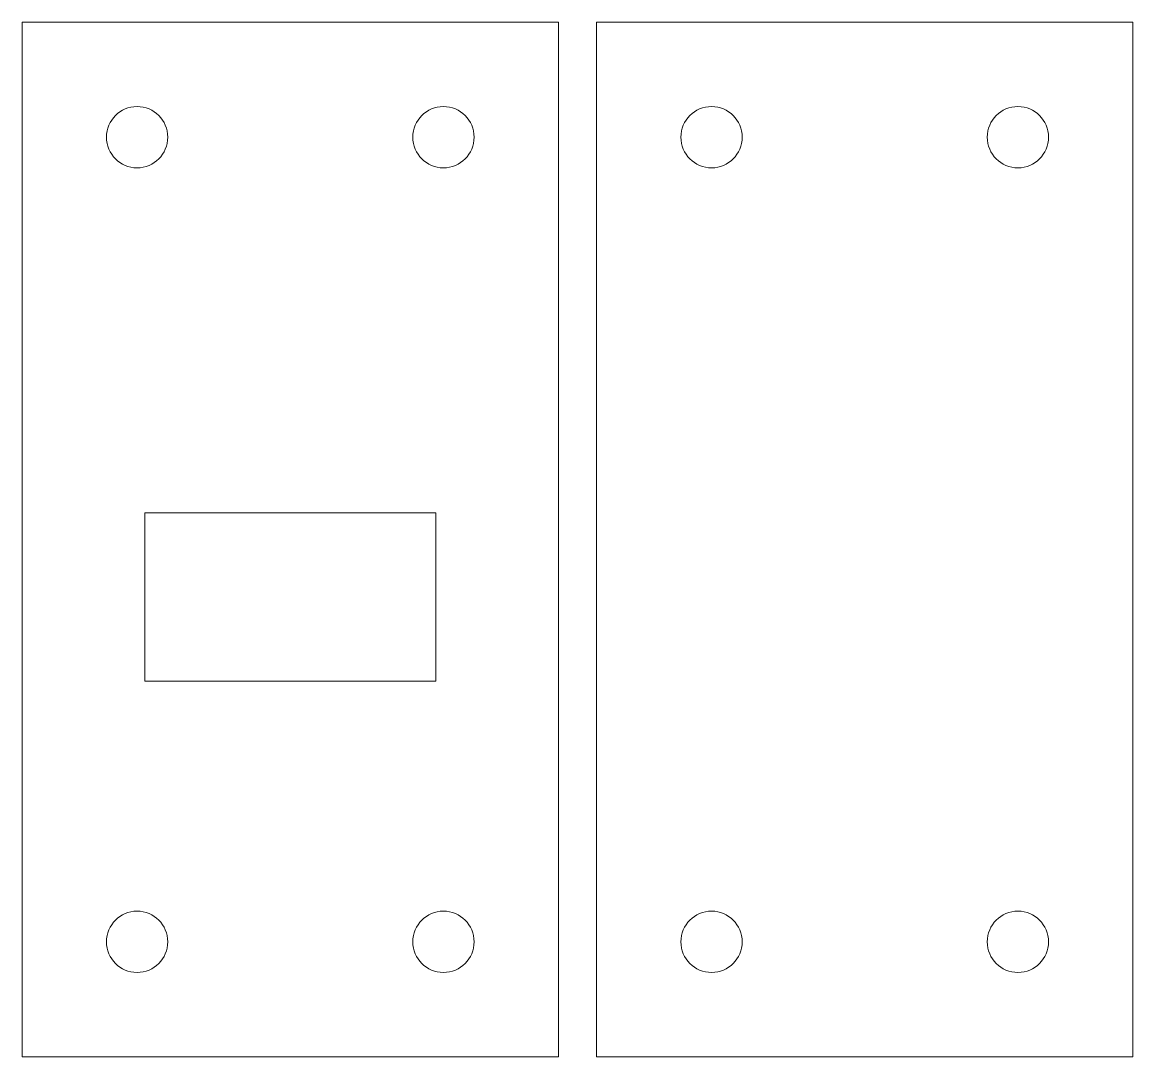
# Model space of a CAD drawing. Header units: millimetres. Extents: x 0 to 58, y 0 to 54.
import ezdxf

# ---------------------------------------------------------------- set-up
doc = ezdxf.new("R2010")
doc.units = ezdxf.units.MM
doc.layers.get('0').update_dxf_attribs({"linetype": 'CONTINUOUS', "lineweight": 0})

msp = doc.modelspace()

# ---------------------------------------------------------------- linework, layer by layer
for p, q in [((0, 0), (0, 54)), ((0, 54), (28, 54)), ((28, 54), (28, 0)), ((30, 0), (30, 54)), ((30, 54), (58, 54)), ((58, 54), (58, 0)), ((21.6, 28.4), (6.4, 28.4)), ((6.4, 28.4), (6.4, 19.6)), ((21.6, 19.6), (21.6, 28.4)), ((6.4, 19.6), (21.6, 19.6)), ((28, 0), (0, 0)), ((58, 0), (30, 0))]:
    msp.add_line(p, q)
for centre in [(6, 48), (22, 48), (36, 48), (52, 48), (6, 6), (22, 6), (36, 6), (52, 6)]:
    msp.add_circle(centre, 1.6)

doc.saveas('drawing.dxf')
